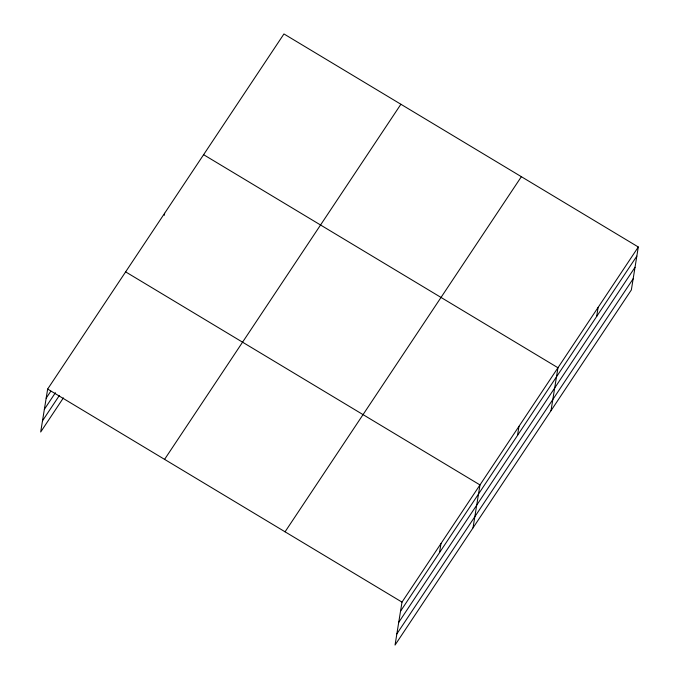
<?xml version="1.0" encoding="UTF-8"?>
<svg xmlns="http://www.w3.org/2000/svg" width="679" height="679" viewBox="0 0 679 679"><rect width="100%" height="100%" fill="white"/><g stroke="black" fill="none" stroke-linecap="round" stroke-linejoin="round"><path stroke-width="1.02" d="M638.311 247.003L402.002 602.12L395.051 645.05L631.351 289.933L638.311 247.003L283.949 33.95L47.649 389.067L40.689 431.997L63.385 397.886M164.293 215.302L164.615 213.282M439.517 552.63L440.994 543.523M473.025 527.863L479.985 484.933L125.623 271.872M517.5 435.443L518.977 426.336M551.009 410.676L557.96 367.746L203.607 154.685M596.663 316.473L598.131 307.375M46.172 398.166L50.832 391.172M44.364 409.327L55.423 392.717M42.497 420.827L59.379 395.467M164.581 459.369L400.89 104.26M285.061 531.81L521.37 176.693M400.525 611.219L636.834 256.11M398.717 622.38L635.026 267.271M396.859 633.889L633.159 278.772M47.649 389.067L402.002 602.12"/></g></svg>
